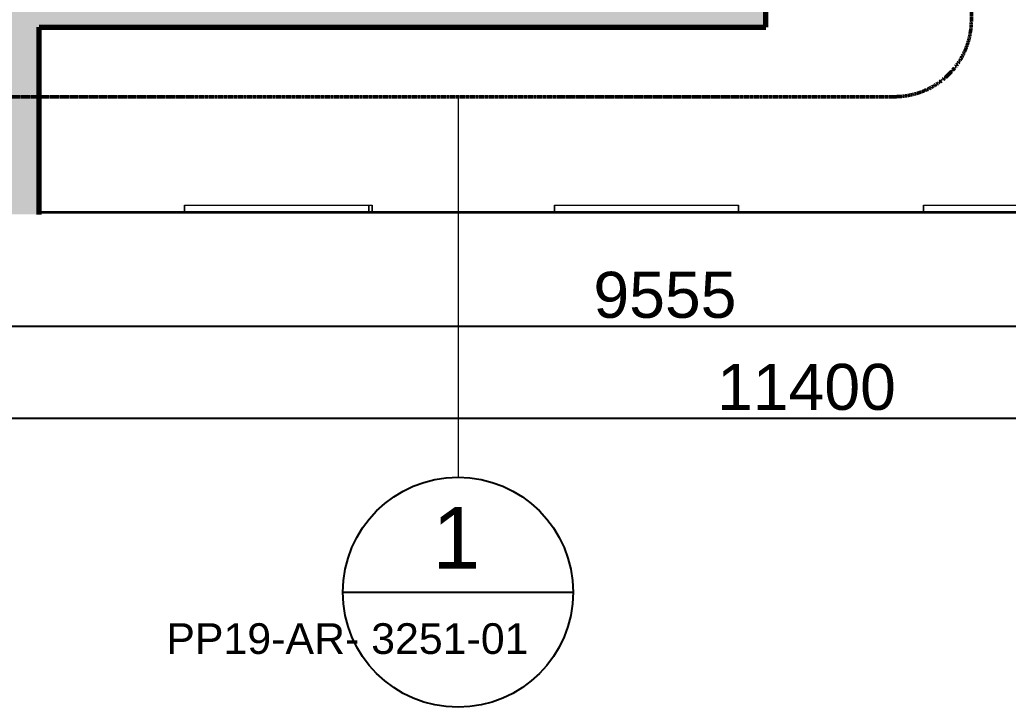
# Model space of a CAD drawing. Header units: millimetres. Extents: x -153298 to 620751, y -313239 to 250031.
# Drawn here: x 125141 to 131583, y -310411 to -305928 of the extents above; entities that cross this region are included whole.
import ezdxf

# ---------------------------------------------------------------- set-up
doc = ezdxf.new("R2010")
doc.units = ezdxf.units.MM
doc.linetypes.add('DPA_Hidden 50', pattern=[3, 2, -1])
doc.layers.get('DEFPOINTS').update_dxf_attribs({"color": 250})
for name, color, linetype, lineweight in [('A-ANNO-DIMS', 1, 'Continuous', 9), ('A-ANNO-SYMB', 3, 'Continuous', 9), ('A-CLNG', 2, 'Continuous', 9), ('A-CLNG-FNSH', 2, 'Continuous', 9), ('A-COLS', 5, 'Continuous', 70), ('A-DETL', 1, 'Continuous', 70), ('A-DETL-GENF', 2, 'Continuous', 35), ('E-LITE-EQPM', 2, 'Continuous', 35)]:
    doc.layers.add(name, color=color, linetype=linetype, lineweight=lineweight)
doc.styles.add('ARIAL', font='arial.ttf')
doc.styles.add('Arial_2', font='arial.ttf', dxfattribs={"height": 3})
doc.styles.add('Arial_3', font='arial.ttf', dxfattribs={"height": 200})
doc.dimstyles.new('DPA-DIM-3_0_C-C', dxfattribs={"dimscale": 304.8, "dimtxt": 306.07782, "dimasz": 0.492126, "dimexe": 0.656168, "dimexo": 0.0625, "dimgap": 0.164042, "dimtad": 1, "dimdec": 0, "dimzin": 0, "dimdsep": 46, "dimtxsty": 'Arial_2', "dimblk1": 'DOTBLANK', "dimblk2": 'DOTBLANK', "dimsah": 1, "dimcen": 0.09, "dimdle": 0.656168, "dimadec": 8, "dimazin": 0, "dimtfac": 1, "dimtdec": 4, "dimtix": 1, "dimtmove": 0, "dimatfit": 3, "dimfxl": 1.312336, "dimfxlon": 1, "dimtvp": 1, "dimtolj": 1, "dimtzin": 0, "dimarcsym": 2})

# ---------------------------------------------------------------- blocks, each defined once
blk = doc.blocks.new('L6 - Ceiling Recessed Modular LED Tube - 1195L x 595W x 85H - 36W-10706817-2120-01 ENTRANCE 1 SECTION A')
at = {"layer": 'E-LITE-EQPM', "color": 253, "lineweight": 20}
for p, q in [((-857035.2, 89262), (-857035.2, 89310)), ((-857035.2, 89310), (-857035.2, 89262)), ((-857035.2, 89310), (-855835.2, 89310)), ((-857035.2, 89310), (-855835.2, 89310)), ((-855835.2, 89262), (-855835.2, 89310)), ((-855835.2, 89310), (-855835.2, 89262))]:
    blk.add_line(p, q, dxfattribs=at)
blk = doc.blocks.new('L6 - Ceiling Recessed Modular LED Tube - 1195L x 595W x 85H - 36W-V251-2120-01 ENTRANCE 1 SECTION A')
at = {"layer": 'E-LITE-EQPM', "color": 253, "lineweight": 20}
for p, q in [((-852204.4, 89310), (-851004.4, 89310)), ((-852204.4, 89310), (-851004.4, 89310)), ((-851004.4, 89262), (-851004.4, 89310)), ((-851004.4, 89310), (-851004.4, 89262))]:
    blk.add_line(p, q, dxfattribs=at)
blk = doc.blocks.new('PPL-C-AECM-1-PP19-EE-M3-0001_rvt-1-2120-01 ENTRANCE 1 SECTION A')
at = {"layer": 'E-LITE-EQPM', "color": 253, "lineweight": 20}
for name, p in [('L6 - Ceiling Recessed Modular LED Tube - 1195L x 595W x 85H - 36W-10706817-2120-01 ENTRANCE 1 SECTION A', (0, 0)), ('L6 - Ceiling Recessed Modular LED Tube - 1195L x 595W x 85H - 36W-V251-2120-01 ENTRANCE 1 SECTION A', (-4807.9, 0)), ('L6 - Ceiling Recessed Modular LED Tube - 1195L x 595W x 85H - 36W-10706817-2120-01 ENTRANCE 1 SECTION A', (2410.9, 0)), ('L6 - Ceiling Recessed Modular LED Tube - 1195L x 595W x 85H - 36W-10706817-2120-01 ENTRANCE 1 SECTION A', (2410.9, 0)), ('L6 - Ceiling Recessed Modular LED Tube - 1195L x 595W x 85H - 36W-10706817-2120-01 ENTRANCE 1 SECTION A', (4814.8, 0)), ('L6 - Ceiling Recessed Modular LED Tube - 1195L x 595W x 85H - 36W-V251-2120-01 ENTRANCE 1 SECTION A', (0, 0))]:
    blk.add_blockref(name, p, dxfattribs=at)
blk = doc.blocks.new('_DotBlank')
at = {"color": 0, "linetype": 'ByBlock', "lineweight": -2}
blk.add_line((-0.5, 0), (-1, 0), dxfattribs=at)
blk.add_circle((0, 0), 0.5, dxfattribs=at)
blk = doc.blocks.new('*D3748')
at = {"layer": 'A-ANNO-DIMS', "color": 0, "lineweight": -2, "transparency": 16777216}
for p, q in [((124567.9, -308146), (124567.9, -308726.9)), ((135967.9, -308146), (135967.9, -308726.9)), ((124717.9, -308526.9), (135817.9, -308526.9))]:
    blk.add_line(p, q, dxfattribs=at)
at = {"layer": 'DEFPOINTS', "color": 0, "transparency": 16777216}
for p in [(124567.9, -308126.9), (135967.9, -308126.9), (135967.9, -308526.9)]:
    blk.add_point(p, dxfattribs=at)
at = {"layer": 'A-ANNO-DIMS', "color": 0, "lineweight": -2, "transparency": 16777216, "xscale": 150, "yscale": 150, "zscale": 150, "rotation": 180}
blk.add_blockref('_DotBlank', (124567.9, -308526.9), dxfattribs=at)
at = {"layer": 'A-ANNO-DIMS', "color": 0, "lineweight": -2, "transparency": 16777216, "xscale": 150, "yscale": 150, "zscale": 150}
blk.add_blockref('_DotBlank', (135967.9, -308526.9), dxfattribs=at)
at = {"layer": 'A-ANNO-DIMS', "color": 0, "transparency": 16777216, "insert": (130267.9, -308323.8), "char_height": 300, "width": 1384.414, "attachment_point": 5, "style": 'Arial_2'}
blk.add_mtext('\\A1;11400', dxfattribs=at)
blk = doc.blocks.new('*D3738')
at = {"layer": 'A-ANNO-DIMS', "color": 0, "lineweight": -2, "transparency": 16777216}
for p, q in [((124567.9, -307546), (124567.9, -308126.9)), ((134122.9, -307546), (134122.9, -308126.9)), ((124717.9, -307926.9), (133972.9, -307926.9))]:
    blk.add_line(p, q, dxfattribs=at)
at = {"layer": 'DEFPOINTS', "color": 0, "transparency": 16777216}
for p in [(124567.9, -307526.9), (134122.9, -307526.9), (134122.9, -307926.9)]:
    blk.add_point(p, dxfattribs=at)
at = {"layer": 'A-ANNO-DIMS', "color": 0, "lineweight": -2, "transparency": 16777216, "xscale": 150, "yscale": 150, "zscale": 150, "rotation": 180}
blk.add_blockref('_DotBlank', (124567.9, -307926.9), dxfattribs=at)
at = {"layer": 'A-ANNO-DIMS', "color": 0, "lineweight": -2, "transparency": 16777216, "xscale": 150, "yscale": 150, "zscale": 150}
blk.add_blockref('_DotBlank', (134122.9, -307926.9), dxfattribs=at)
at = {"layer": 'A-ANNO-DIMS', "color": 0, "transparency": 16777216, "insert": (129345.4, -307723.8), "char_height": 300, "width": 1107.531, "attachment_point": 5, "style": 'Arial_2'}
blk.add_mtext('\\A1;9555', dxfattribs=at)
blk = doc.blocks.new('Section - Detail Callout-11759576-2120-01 ENTRANCE 1 SECTION A')
at = {"layer": 'A-ANNO-SYMB', "lineweight": 25}
blk.add_line((-856003.4, 86786.2), (-854503.4, 86786.2), dxfattribs=at)
blk.add_circle((-855253.4, 86786.2), 750, dxfattribs=at)

msp = doc.modelspace()

# ---------------------------------------------------------------- hatches: boundary and pattern name
at = {"layer": 'A-DETL-GENF', "lineweight": 9}
h = msp.add_hatch(dxfattribs=at)
h.set_pattern_fill('FP_1', color=90, style=0, pattern_type=2)
h.set_pattern_definition([(50, (108217.3, -305821.75), (728.737, -63.756), [76.2, -838.2]), (355, (108217.3, -305821.75), (-140.972, 764.228), [60.96, -670.56]), (100.451, (108278, -305827.1), (587.77, 700.467), [64.76, -712.36]), (46.184, (108217.3, -305618.55), (1084.316, -168.17), [114.3, -1257.3]), (96.636, (108307.7, -305632.6), (949.61, 989.71), [97.14, -1068.54]), (351.184, (108217.3, -305618.6), (949.62, 989.7), [91.44, -1005.84]), (21, (108318.9, -305669.35), (606.458, -409.061), [76.2, -838.2]), (326, (108318.9, -305669.35), (247.208, 736.753), [60.96, -670.56]), (71.451, (108369.44, -305703.44), (853.668, 327.685), [64.76, -712.36]), (37.5, (108217.3, -305821.75), (12.3547, 338.2201), [33.528, -628.904, 33.528, -647.192, -673.1]), (37.5, (108217.3, -305821.75), (12.3547, 338.2201), [-1343.152, 33.528, -639.572]), (7.5, (108217.3, -305821.75), (267.279, 400.722), [33.528, -354.584, 33.528, -613.664, -256.54]), (7.5, (108217.3, -305821.75), (267.279, 400.722), [-1035.304, 33.528, -223.012]), (327.5, (107990.73, -305821.75), (542.3633, -22.9153), [33.528, -220.472, 33.528, -758.952, -1051.56]), (327.5, (107990.73, -305821.75), (542.3633, -22.9153), [-1046.48, 33.528, -1018.032]), (317.5, (107889.13, -305821.75), (592.517, 101.707), [33.528, -296.672, 33.528, -492.76, -746.76]), (317.5, (107889.13, -305821.75), (592.517, 101.707), [-856.488, 33.528, -713.232])])
h.paths.add_polyline_path([(101565.4353, -307197.3524), (102467.8829, -307197.3524), (102467.8829, -305576.753), (103017.8806, -305576.753), (103017.8806, -305376.753), (112467.88, -305376.753), (112467.88, -307197.3524), (113867.88, -307197.3524), (113867.88, -305376.753), (122092.9315, -305376.753), (122092.9315, -306676.753), (123867.88, -306676.753), (123867.88, -307197.3524), (125267.88, -307197.3524), (125267.88, -305976.753), (130003.88, -305976.753), (130003.88, -305376.753), (134337.5502, -305376.753), (134337.5502, -305576.753), (140337.5298, -305576.753), (140337.5298, -304376.753), (130003.88, -304376.753), (130003.88, -304416.753), (129803.88, -304416.753), (129803.88, -305776.753), (124213.88, -305776.753), (124213.88, -304376.753), (113867.88, -304376.753), (113867.88, -298652.784), (119380.88, -301835.716), (119380.88, -302507.753), (119880.88, -302507.753), (119880.8933, -301835.7237), (114011.0238, -298446.753), (112467.88, -298446.753), (112467.88, -298307.753), (112558.3958, -298307.753), (112558.3958, -297707.753), (112058.3958, -297707.753), (112058.3958, -298307.753), (112158.3958, -298307.753), (112158.3958, -298446.753), (104188.1926, -298446.753), (104188.1926, -294036.753), (103988.1926, -294036.753), (103988.1926, -293996.753), (100313.1276, -293996.753), (100322.5695, -294083.8958), (99995.5431, -294083.8958), (100012.5695, -294241.0387), (99685.5431, -294241.0387), (99702.5695, -294398.1815), (99375.5431, -294398.1815), (99392.5695, -294555.3244), (99065.5431, -294555.3244), (99082.5695, -294712.4672), (98755.5431, -294712.4672), (98772.5695, -294869.6101), (98445.5431, -294869.6101), (98459.319, -294996.753), (98431.8802, -294996.753), (98431.8802, -295296.753), (99036.3182, -295296.753), (99036.3182, -295013.3142), (99966.8802, -294541.6008), (99966.8802, -294696.753), (100266.8802, -294696.753), (100266.8802, -294496.753), (103688.1926, -294496.753), (103688.1926, -298446.753), (80330.7286, -298446.753), (80330.7286, -299646.753), (101067.8829, -299646.753), (101067.8829, -304376.753), (80330.7286, -304376.753), (80330.7286, -305576.753), (101067.8829, -305576.753), (101067.8829, -307197.3524)])
h.paths.add_polyline_path([(112467.88, -304376.753), (102467.8829, -304376.753), (102467.8829, -299646.753), (112467.88, -299646.753), (112467.88, -304301.2027)])
h.paths.add_polyline_path([(132836.6797, -299646.753), (140337.5298, -299646.753), (140337.5298, -298446.753), (122478.88, -298446.753), (116617.88, -295053.5424), (116617.88, -293996.753), (116117.88, -293996.753), (116117.88, -295341.8187), (123553.6755, -299646.753), (130961.4671, -299646.753)])

# ---------------------------------------------------------------- linework, layer by layer
at = {"layer": 'A-ANNO-SYMB', "linetype": 'DPA_Hidden 50', "lineweight": 50}
for p, q in [((131342.5943, -305074.2423), (131342.5943, -305929.9129)), ((130842.5943, -306429.9129), (98033.1548, -306429.9129))]:
    msp.add_line(p, q, dxfattribs=at)
at = {"layer": 'A-ANNO-SYMB', "lineweight": 18}
msp.add_line((127996.8337, -306429.9129), (127996.8337, -308910.5095), dxfattribs=at)
at = {"layer": 'A-ANNO-SYMB', "linetype": 'DPA_Hidden 50', "lineweight": 50}
msp.add_arc((130842.5943, -305929.9129), 500, 270, 0, dxfattribs=at)
at = {"layer": 'A-CLNG'}
msp.add_line((125267.88, -307197.3524), (125267.88, -307184.753), dxfattribs=at)
at = {"layer": 'A-CLNG-FNSH', "color": 250, "lineweight": 35}
for p, q in [((133622.88, -307184.753), (125267.88, -307184.753)), ((125267.88, -307184.753), (125267.88, -307197.3524))]:
    msp.add_line(p, q, dxfattribs=at)
at = {"layer": 'A-COLS'}
msp.add_line((125267.88, -307197.3524), (125267.88, -305976.753), dxfattribs=at)
at = {"layer": 'A-DETL'}
for p, q in [((130003.88, -305976.753), (130003.88, -305376.753)), ((125267.88, -307197.3524), (125267.88, -305976.753)), ((125267.88, -305976.753), (130003.88, -305976.753))]:
    msp.add_line(p, q, dxfattribs=at)

# ---------------------------------------------------------------- block references
at = {"lineweight": 5}
msp.add_blockref('PPL-C-AECM-1-PP19-EE-M3-0001_rvt-1-2120-01 ENTRANCE 1 SECTION A', (983250.2539, -396446.753), dxfattribs=at)
at = {"layer": 'A-ANNO-SYMB', "lineweight": 25}
msp.add_blockref('Section - Detail Callout-11759576-2120-01 ENTRANCE 1 SECTION A', (983250.2539, -396446.753), dxfattribs=at)

# ---------------------------------------------------------------- texts
at = {"layer": 'A-ANNO-SYMB', "attachment_point": 1}
for s, insert, char_height, width, style in [('1', (127831.0262, -309106.0062), 400, 376.793125, 'ARIAL'), ('PP19-AR- 3251-01', (126095.7675, -309862.9564), 200, 2918.1425, 'Arial_3')]:
    msp.add_mtext(s, dxfattribs=dict(at, insert=insert, char_height=char_height, width=width, style=style))

# ---------------------------------------------------------------- dimensions: what is measured, and where the dimension line sits
at = {"layer": 'A-ANNO-DIMS'}
for base, p1, p2, override, picture, middle in [((134122.88, -307926.9278), (124567.88, -307526.9278), (134122.88, -307526.9278), {"dimpost": '<>', "dimfxl": 9555.000007}, '*D3738', (129345.38, -307723.7559)), ((135967.88, -308526.9278), (124567.88, -308126.9278), (135967.88, -308126.9278), {"dimpost": '<>', "dimfxl": 11400}, '*D3748', (130267.88, -308323.7559))]:
    dim = msp.add_linear_dim(base=base, p1=p1, p2=p2, dimstyle='DPA-DIM-3_0_C-C', override=override, dxfattribs=at)
    dim.commit()
    dim.dimension.update_dxf_attribs({"geometry": picture, "text_midpoint": middle})

doc.saveas('drawing.dxf')
